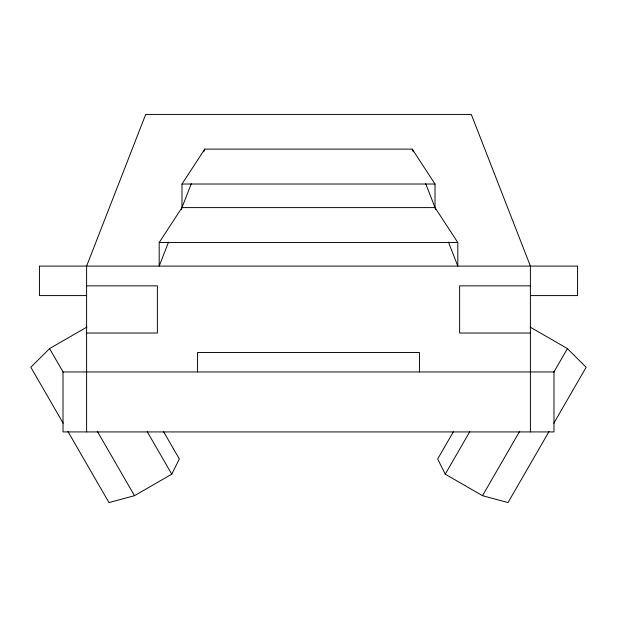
<?xml version="1.0" encoding="UTF-8"?>
<svg xmlns="http://www.w3.org/2000/svg" width="617" height="617" viewBox="0 0 617 617"><rect width="100%" height="100%" fill="white"/><g stroke="black" fill="none" stroke-linecap="round" stroke-linejoin="round"><path stroke-width="0.93" d="M168.518 242.172L159.194 266.097L159.194 242.512L181.984 207.605L181.984 184.02L204.767 149.113L412.233 149.113L435.016 184.02L435.016 207.605L457.806 242.512L457.806 266.097L448.482 242.172M181.29 209.379L191.301 183.673M203.733 151.774L204.767 149.113M67.986 431.584L108.978 502.577L134.491 495.69L171.765 474.172L179.346 459.002L163.675 431.861M453.325 431.861L437.654 459.002L445.235 474.172L482.509 495.69L508.022 502.577L549.014 431.584M445.235 474.172L469.73 431.753M482.509 495.69L519.707 431.252M553.603 372.552L567.424 348.605L530.157 327.087M553.827 423.247L586.15 367.262L567.424 348.605M86.843 327.087L49.576 348.605L30.85 367.262L63.173 423.247M181.984 184.02L435.016 184.02M181.984 207.605L435.016 207.605M159.194 242.512L457.806 242.512M86.604 285.848L157.374 285.848L157.374 333.026L86.604 333.026M530.396 285.848L459.626 285.848L459.626 333.026L530.396 333.026M86.604 295.582L39.426 295.582L39.426 266.097L577.574 266.097L577.574 295.582L530.396 295.582M147.27 431.753L171.765 474.172M49.576 348.605L63.397 372.552M97.293 431.252L134.491 495.69M412.233 149.113L413.267 151.774M425.699 183.673L435.71 209.379M530.396 431.923L530.396 266.097L471.303 114.423L145.697 114.423L86.604 266.097L86.604 431.923M419.444 371.958L419.444 352.492L197.556 352.492L197.556 371.958M553.981 371.958L63.019 371.958L63.019 431.923L553.981 431.923L553.981 371.958"/></g></svg>
